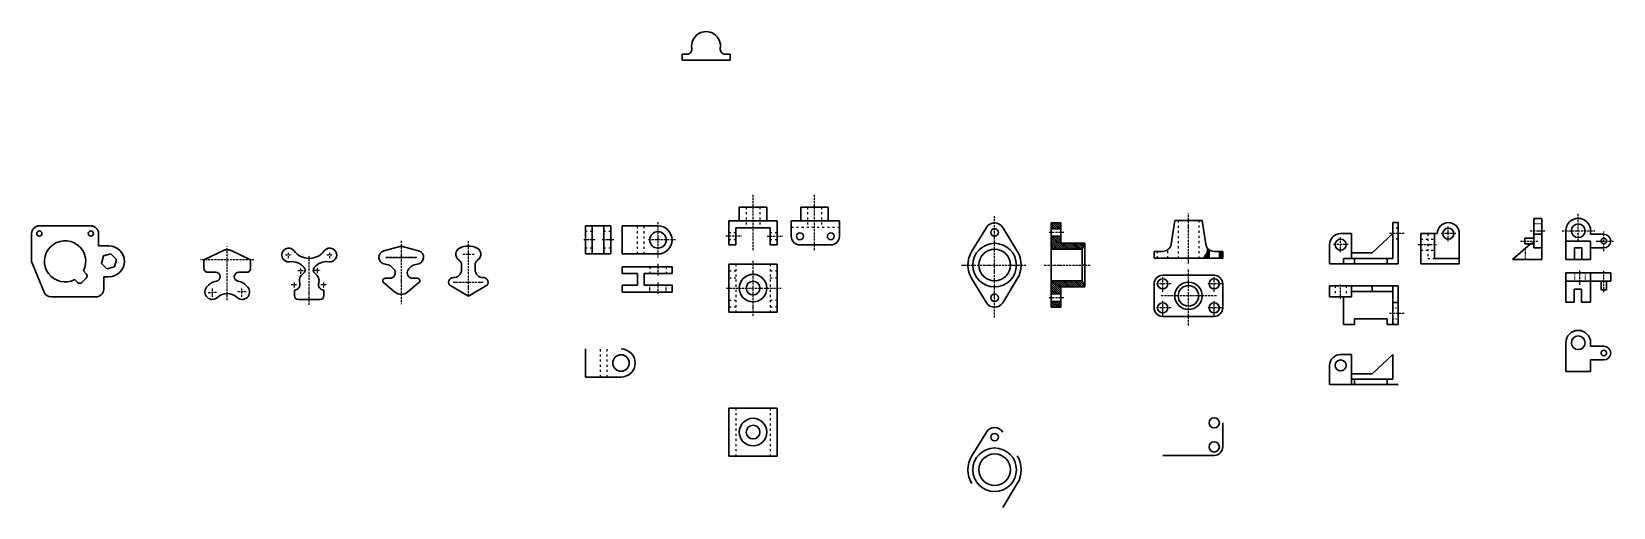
# Model space of a CAD drawing. Extents: x -2293 to 2312, y 86 to 1472.
import ezdxf

# ---------------------------------------------------------------- set-up
doc = ezdxf.new("R2010")
doc.units = 12
doc.header["$LTSCALE"] = 0.5
doc.linetypes.add('ACAD_ISO03W100', pattern=[30, 12, -18])
doc.linetypes.add('ACAD_ISO10W100', pattern=[18, 12, -3, 0, -3])
doc.layers.add('contorno', color=7, linetype='Continuous', lineweight=30)
doc.layers.add('ejes', color=7, linetype='ACAD_ISO10W100')
doc.layers.add('ocultas', color=7, linetype='ACAD_ISO03W100')

msp = doc.modelspace()

# ---------------------------------------------------------------- hatches: boundary and pattern name
at = {"layer": 'Defpoints'}
h = msp.add_hatch(dxfattribs=at)
h.set_pattern_fill('JIS_LC_20', color=256, scale=0.2, angle=90, style=0)
h.paths.add_polyline_path([(703.2, 914.9), (675.2, 914.9), (675.2, 897.9), (703.2, 897.9)])
h.paths.add_polyline_path([(703.2, 876.1), (675.2, 876.1), (675.2, 837.9), (765.7, 837.9), (773.2, 855.4), (703.2, 855.4)])
h.paths.add_polyline_path([(765.7, 745.9), (675.2, 745.9), (675.2, 707.9), (703.2, 707.9), (703.2, 728.4), (773.2, 728.4)])
h.paths.add_polyline_path([(703.2, 685.9), (675.2, 685.9), (675.2, 668.9), (703.2, 668.9)])
h = msp.add_hatch(dxfattribs=at)
h.set_pattern_fill('JIS_LC_20', color=256, scale=0.15, angle=90, style=0)
h.paths.add_polyline_path([(1135.1, 836.7, -0.064509), (1130.5, 841.2), (1130.5, 841.1), (1130.2, 839.6), (1130.2, 832.8), (1129.9, 831.1), (1129.6, 829.9), (1129.3, 828.1), (1129, 826.9), (1128.1, 825.2), (1127.2, 824), (1126.3, 822.8), (1125.2, 821.9), (1124, 820.7), (1123.1, 819.6), (1122.5, 818.4), (1122.2, 816.3), (1122.2, 814.5), (1121.9, 813.4), (1121.9, 811.6), (1135.1, 811.6)])
h.paths.add_polyline_path([(1175.1, 831.6), (1165.1, 831.6), (1165.1, 811.6), (1175.1, 811.6)])

# ---------------------------------------------------------------- linework, layer by layer
at = {"layer": 'contorno'}
for p, q in [((-399.6, 1406), (-385.8, 1406)), ((-399.6, 1389), (-399.6, 1406)), ((-399.6, 1389), (-259.6, 1389)), ((-259.6, 1406), (-273.3, 1406)), ((-259.6, 1389), (-259.6, 1406)), ((-232.8, 920.9), (-232.8, 960.9)), ((-232.8, 960.9), (-152.8, 960.9)), ((-192.8, 960.9), (-212.8, 960.9)), ((-152.8, 920.9), (-152.8, 960.9)), ((-53.8, 960.9), (26.2, 960.9)), ((-53.8, 960.9), (-53.8, 920.9)), ((26.2, 960.9), (26.2, 920.9)), ((1035.1, 921.6), (1024.6, 852.5)), ((1115.1, 922.2), (1035.1, 922.2)), ((1115.1, 921.6), (1125.6, 852.5)), ((2080.6, 928), (2080.6, 842)), ((2104.6, 928), (2080.6, 928)), ((2104.6, 808), (2104.6, 928)), ((-2293.5, 883.8), (-2293.5, 802.8)), ((-2271, 906.3), (-2121, 906.3)), ((-2098.5, 883.8), (-2098.5, 847.8)), ((-681.1, 906.3), (-681.1, 824.3)), ((-681.1, 906.3), (-607.1, 906.3)), ((-681.1, 906.3), (-661.1, 906.3)), ((-661.1, 906.3), (-661.1, 824.3)), ((-627.1, 824.3), (-627.1, 906.3)), ((-607.1, 906.3), (-607.1, 824.3)), ((-573.7, 906.3), (-469.7, 906.3)), ((-573.7, 824.3), (-573.7, 906.3)), ((-262.8, 920.9), (-152.8, 920.9)), ((-262.8, 850.8), (-262.8, 920.9)), ((-262.8, 920.9), (-262.8, 870.9)), ((-242.8, 850.8), (-242.8, 900.9)), ((-242.8, 900.9), (-142.8, 900.9)), ((-152.8, 920.9), (-122.8, 920.9)), ((-142.8, 850.8), (-142.8, 900.9)), ((-122.8, 920.9), (-122.8, 850.8)), ((-81.3, 920.9), (58.7, 920.9)), ((-81.3, 920.9), (-81.3, 874.7)), ((-11.3, 920.9), (-51.3, 920.9)), ((58.7, 920.9), (58.7, 874.7)), ((444.4, 832.2), (486.7, 901.4)), ((534.5, 901.4), (576.7, 832.2)), ((675.2, 914.9), (703.2, 914.9)), ((675.2, 886.9), (675.2, 914.9)), ((675.2, 897.9), (703.2, 897.9)), ((675.2, 696.9), (675.2, 886.9)), ((703.2, 876.1), (675.2, 876.1)), ((703.2, 886.9), (703.2, 914.9)), ((703.2, 855.4), (703.2, 886.9)), ((1550.2, 883.5), (1518.2, 883.5)), ((1550.2, 811.5), (1550.2, 883.5)), ((1610.2, 827.5), (1670.2, 883.5)), ((1670.2, 883.5), (1670.2, 915.5)), ((1670.2, 915.5), (1686.2, 915.5)), ((1670.2, 811.5), (1670.2, 883.5)), ((1686.2, 915.5), (1686.2, 883.5)), ((1686.2, 795.5), (1686.2, 883.5)), ((1751.8, 883.5), (1799.8, 883.5)), ((1799.8, 883.5), (1751.8, 883.5)), ((1751.8, 883.5), (1751.8, 795.5)), ((1791.8, 883.5), (1751.8, 883.5)), ((1799.8, 883.5), (1791.8, 883.5)), ((1791.8, 883.5), (1791.8, 811.5)), ((1863.8, 883.5), (1863.8, 795.5)), ((2104.6, 882), (2080.6, 882)), ((2174.1, 892), (2174.1, 808)), ((2246.1, 882), (2246.1, 892)), ((2284.6, 882), (2246.1, 882)), ((-2068.5, 847.8), (-2098.5, 847.8)), ((-1735.2, 834.6), (-1792, 806.8)), ((-1712.7, 834.6), (-1656, 806.8)), ((-1217.1, 847.3), (-1267.4, 833.6)), ((-1217.1, 847.3), (-1166.9, 833.6)), ((-262.8, 850.8), (-242.8, 850.8)), ((-122.8, 850.8), (-142.8, 850.8)), ((-56.3, 850.8), (33.7, 850.8)), ((675.2, 837.9), (765.7, 837.9)), ((703.2, 855.4), (773.2, 855.4)), ((765.7, 837.9), (773.2, 855.4)), ((765.7, 745.9), (765.7, 837.9)), ((773.2, 855.4), (773.2, 728.4)), ((975.1, 811.6), (975.1, 831.6)), ((975.1, 831.6), (1000, 831.6)), ((1135.1, 811.6), (1135.1, 836.7)), ((1175.1, 831.6), (1150.2, 831.6)), ((1165.1, 811.6), (1165.1, 831.6)), ((1175.1, 831.6), (1175.1, 811.6)), ((1486.2, 811.5), (1486.2, 851.5)), ((2018.6, 808), (2071.4, 854)), ((2054.6, 870), (2054.6, 854)), ((2080.6, 870), (2054.6, 870)), ((2080.6, 854), (2054.6, 854)), ((2104.6, 842), (2080.6, 842)), ((2174.1, 808), (2174.1, 862)), ((2174.1, 862), (2246.1, 862)), ((2199.1, 808), (2199.1, 842)), ((2221.1, 842), (2199.1, 842)), ((2221.1, 808), (2221.1, 842)), ((2246.1, 808), (2246.1, 862)), ((2284.6, 842), (2246.1, 842)), ((-2293.5, 802.8), (-2257.3, 713.4)), ((-1792, 806.8), (-1792, 782.8)), ((-1656, 806.8), (-1656, 782.8)), ((-1041.3, 792.7), (-1041.3, 779.3)), ((-1002.3, 792.7), (-1002.3, 779.3)), ((-607.1, 824.3), (-681.1, 824.3)), ((-661.1, 824.3), (-627.1, 824.3)), ((-469.7, 824.3), (-573.7, 824.3)), ((-573.7, 787.1), (-573.7, 767.1)), ((-573.7, 787.1), (-428.7, 787.1)), ((-428.7, 787.1), (-428.7, 767.1)), ((-262.8, 794.9), (-122.8, 794.9)), ((-262.8, 794.9), (-262.8, 654.9)), ((-122.8, 794.9), (-122.8, 654.9)), ((765.7, 791.9), (773.2, 791.9)), ((1175.1, 811.6), (975.1, 811.6)), ((1486.2, 795.5), (1486.2, 811.5)), ((1486.2, 795.5), (1686.2, 795.5)), ((1526.2, 811.5), (1670.2, 811.5)), ((1526.2, 795.5), (1526.2, 811.5)), ((1526.2, 795.5), (1686.2, 795.5)), ((1550.2, 811.5), (1527, 811.5)), ((1550.2, 811.5), (1550.2, 827.5)), ((1550.2, 827.5), (1610.2, 827.5)), ((1558.2, 795.5), (1558.2, 811.5)), ((1654.2, 795.5), (1654.2, 811.5)), ((1751.8, 795.5), (1863.8, 795.5)), ((1791.8, 811.5), (1863.8, 811.5)), ((2018.6, 808), (2104.6, 808)), ((2174.1, 808), (2246.1, 808)), ((2210.1, 808), (2199.1, 808)), ((-2168, 749.7), (-2159.8, 741.4)), ((-2168, 749.7), (-2159.8, 741.4)), ((-2147, 741.4), (-2134.6, 753.9)), ((-2142.9, 774.9), (-2134.6, 766.6)), ((-2142.9, 774.9), (-2134.6, 766.6)), ((-2068.5, 757.8), (-2083.5, 757.8)), ((-2083.5, 721.8), (-2083.5, 757.8)), ((-1757.5, 770.8), (-1780, 770.8)), ((-1690.5, 770.8), (-1668, 770.8)), ((-1268.6, 741), (-1236.5, 713.8)), ((-1264.1, 753.3), (-1250.6, 753.3)), ((-1197.7, 713.8), (-1165.7, 741)), ((-1183.6, 753.3), (-1170.2, 753.3)), ((-573.7, 767.1), (-529.7, 767.1)), ((-529.7, 767.1), (-529.7, 733.1)), ((-509.7, 750.1), (-509.7, 767.1)), ((-428.7, 767.1), (-509.7, 767.1)), ((-509.7, 750.1), (-509.7, 733.1)), ((486.7, 682.3), (444.4, 751.5)), ((534.5, 682.3), (576.7, 751.5)), ((675.2, 745.9), (765.7, 745.9)), ((765.7, 745.9), (773.2, 728.4)), ((975.1, 667.3), (975.1, 737.3)), ((1000.1, 762.3), (1150.1, 762.3)), ((1000.1, 762.3), (1000.1, 762.3)), ((1175.1, 737.3), (1175.1, 667.3)), ((2174.1, 769.4), (2246.1, 769.4)), ((2174.1, 683.4), (2174.1, 769.4)), ((2246.1, 745.4), (2174.1, 745.4)), ((2246.1, 769.4), (2246.1, 683.4)), ((2246.1, 769.4), (2246.1, 745.4)), ((2246.1, 769.4), (2304.6, 769.4)), ((2246.1, 745.4), (2304.6, 745.4)), ((2276.6, 719.4), (2276.6, 745.4)), ((2284.6, 745.4), (2292.6, 745.4)), ((2292.6, 745.4), (2292.6, 719.4)), ((2304.6, 769.4), (2304.6, 745.4)), ((-2106, 699.3), (-2236.5, 699.3)), ((-1528.2, 703.3), (-1528.2, 719.3)), ((-1516.2, 691.3), (-1454.2, 691.3)), ((-1442.2, 703.3), (-1442.2, 719.3)), ((-1021.8, 701.3), (-1072.9, 731.1)), ((-1021.8, 701.3), (-970.8, 731.1)), ((-529.7, 733.1), (-573.7, 733.1)), ((-573.7, 733.1), (-573.7, 713.1)), ((-573.7, 713.1), (-469.7, 713.1)), ((-509.7, 733.1), (-428.7, 733.1)), ((-469.7, 713.1), (-428.7, 713.1)), ((-428.7, 713.1), (-428.7, 733.1)), ((675.2, 707.9), (703.2, 707.9)), ((675.2, 668.9), (675.2, 696.9)), ((773.2, 728.4), (703.2, 728.4)), ((703.2, 728.4), (703.2, 696.9)), ((703.2, 668.9), (703.2, 696.9)), ((1486.2, 731.2), (1686.2, 731.2)), ((1486.2, 699.2), (1486.2, 731.2)), ((1550.2, 699.2), (1486.2, 699.2)), ((1526.2, 699.2), (1526.2, 619.2)), ((1550.2, 731.2), (1550.2, 699.2)), ((1670.2, 715.2), (1550.2, 715.2)), ((1610.2, 731.2), (1610.2, 715.2)), ((1686.2, 731.2), (1670.2, 731.2)), ((1670.2, 731.2), (1670.2, 691.2)), ((1670.2, 731.2), (1670.2, 715.2)), ((1670.2, 691.2), (1670.2, 619.2)), ((1670.2, 691.2), (1670.2, 675.2)), ((1686.2, 731.2), (1686.2, 619.2)), ((1686.2, 691.2), (1686.2, 619.2)), ((2220.1, 721.4), (2198.1, 721.4)), ((2198.1, 721.4), (2198.1, 683.4)), ((2220.1, 683.4), (2220.1, 721.4)), ((2292.6, 719.4), (2276.6, 719.4)), ((-262.8, 654.9), (-262.8, 669.9)), ((-262.8, 654.9), (-122.8, 654.9)), ((-122.8, 669.9), (-122.8, 689.9)), ((-122.8, 689.9), (-122.8, 679.9)), ((675.2, 685.9), (703.2, 685.9)), ((675.2, 668.9), (703.2, 668.9)), ((1686.2, 683.2), (1670.2, 683.2)), ((1670.2, 683.2), (1670.2, 667.2)), ((1670.2, 667.2), (1670.2, 635.2)), ((1686.2, 619.2), (1686.2, 683.2)), ((2198.1, 683.4), (2174.1, 683.4)), ((2246.1, 683.4), (2220.1, 683.4)), ((1150.1, 642.3), (1000.1, 642.3)), ((1558.2, 619.2), (1526.2, 619.2)), ((1654.2, 635.2), (1558.2, 635.2)), ((1558.2, 635.2), (1558.2, 619.2)), ((1654.2, 635.2), (1654.2, 619.2)), ((1654.2, 619.2), (1654.2, 635.2)), ((1686.2, 619.2), (1654.2, 619.2)), ((2174.1, 565.6), (2174.1, 481.6)), ((2246.1, 555.6), (2246.1, 565.6)), ((2284.6, 555.6), (2246.1, 555.6)), ((-681.1, 465.6), (-681.1, 547.6)), ((1550.2, 531.5), (1518.2, 531.5)), ((1550.2, 443.5), (1550.2, 531.5)), ((1610.2, 475.5), (1670.2, 531.5)), ((1670.2, 459.5), (1670.2, 531.5)), ((2174.1, 481.6), (2174.1, 535.6)), ((2246.1, 481.6), (2246.1, 515.6)), ((2284.6, 515.6), (2246.1, 515.6)), ((-577.1, 465.6), (-681.1, 465.6)), ((1486.2, 459.5), (1486.2, 499.5)), ((1550.2, 443.5), (1550.2, 475.5)), ((1550.2, 475.5), (1610.2, 475.5)), ((2174.1, 481.6), (2246.1, 481.6)), ((2210.1, 481.6), (2199.1, 481.6)), ((1486.2, 443.5), (1486.2, 459.5)), ((1486.2, 443.5), (1686.2, 443.5)), ((1526.2, 443.5), (1686.2, 443.5)), ((1550.2, 459.5), (1670.2, 459.5)), ((1558.2, 443.5), (1558.2, 459.5)), ((1654.2, 443.5), (1654.2, 459.5)), ((-262.8, 375.4), (-122.8, 375.4)), ((-262.8, 375.4), (-262.8, 235.4)), ((-122.8, 375.4), (-122.8, 235.4)), ((1175.1, 332.3), (1175.1, 262.3)), ((444.4, 235.9), (486.7, 305.1)), ((-262.8, 235.4), (-262.8, 250.4)), ((-262.8, 235.4), (-122.8, 235.4)), ((1150.1, 237.3), (1000.1, 237.3)), ((534.5, 85.9), (576.7, 155.2))]:
    msp.add_line(p, q, dxfattribs=at)
at = {"layer": 'contorno', "extrusion": (-1, 0, 6.12303e-17)}
msp.add_line((1686.2, 443.5), (1686.2, 443.5, 72), dxfattribs=at)
at = {"layer": 'contorno'}
msp.add_lwpolyline([(1130.5, 841.2), (1130.5, 841.1), (1130.2, 839.6), (1130.2, 832.8), (1129.9, 831.1), (1129.6, 829.9), (1129.3, 828.1), (1129, 826.9), (1128.1, 825.2), (1127.2, 824), (1126.3, 822.8), (1125.2, 821.9), (1124, 820.7), (1123.1, 819.6), (1122.5, 818.4), (1122.2, 816.3), (1122.2, 814.5), (1121.9, 813.4), (1121.9, 811.9), (1121.9, 811.6)], dxfattribs=at)
msp.add_lwpolyline([(-2062.6, 824.6), (-2084.4, 818.7), (-2090.2, 797), (-2074.3, 781.1), (-2052.5, 786.9), (-2046.7, 808.6)], close=True, dxfattribs=at)
for centre, radius in [((-2271, 883.8), 7.5), ((-2121, 883.8), 7.5), ((-469.7, 865.3), 24), ((-56.3, 875.8), 10), ((33.7, 875.8), 10), ((510.6, 886.9), 11), ((1831.8, 883.5), 16), ((2210.1, 892), 20), ((510.6, 791.9), 63.5), ((510.6, 791.9), 46), ((1518.2, 851.5), 16), ((2284.6, 862), 8), ((-192.8, 724.9), 40), ((-192.8, 724.9), 20), ((1000.1, 737.3), 15), ((1075.1, 702.3), 40), ((1150.1, 737.3), 15), ((510.6, 696.9), 11), ((1075.1, 702.3), 30), ((1000.1, 667.3), 15), ((1150.1, 667.3), 15), ((2210.1, 565.6), 20), ((-577.1, 506.6), 24), ((1518.2, 499.5), 16), ((2284.6, 535.6), 8), ((-192.8, 305.4), 40), ((-192.8, 305.4), 20), ((1150.1, 332.3), 15), ((510.6, 290.5), 11), ((1150.1, 262.3), 15), ((510.6, 195.5), 63.5), ((510.6, 195.5), 46)]:
    msp.add_circle(centre, radius, dxfattribs=at)
for centre, radius, start, end in [((-329.6, 1430.1), 42, 350.7784, 189.2216), ((-385.8, 1421), 15, 270, 9.2216), ((-273.3, 1421), 15, 170.7784, 270), ((2210.1, 892), 36, 0, 180), ((-2271, 883.8), 22.5, 90, 180), ((-2121, 883.8), 22.5, 0, 90), ((-469.7, 865.3), 41, 270, 90), ((-56.3, 875.8), 25, 180, 270), ((33.7, 875.8), 25, 270, 0), ((510.6, 886.9), 28, 31.4029, 148.5971), ((1518.2, 851.5), 32, 90, 180), ((1831.8, 883.5), 32, 0, 180), ((2284.6, 862), 20, 270, 90), ((-2196, 802.8), 60, 332.2539, 297.7461), ((-2068.5, 802.8), 45, 270, 90), ((-1724, 806.8), 30, 67.9269, 112.0731), ((-1724, 806.8), 30, 67.9269, 112.0731), ((-1545.2, 821.3), 20, 36.8699, 278.7902), ((-1485.2, 866.3), 55, 216.8699, 323.1301), ((-1425.2, 821.3), 20, 261.2098, 143.1301), ((-1262.1, 814.3), 20, 105.2517, 264.4968), ((-1172.1, 814.3), 20, 275.5032, 74.7483), ((-1038.3, 823.3), 20, 98.6269, 238.1446), ((-1021.8, 791.3), 56, 62.7204, 117.2796), ((-1005.3, 823.3), 20, 301.8554, 81.3731), ((510.6, 791.9), 77.5, 148.5971, 211.4029), ((510.6, 791.9), 77.5, 328.5971, 31.4029), ((1000, 856.6), 25, 270, 350.4683), ((1150.2, 856.6), 25, 189.5317, 270), ((-1535.3, 757), 45, 37.8233, 98.7902), ((-1509.2, 777.3), 12, 303.5534, 37.8233), ((-1461.2, 777.3), 12, 142.1767, 236.4466), ((-1435.1, 757), 45, 81.2098, 142.1767), ((-1267.5, 758.6), 36, 32.4861, 84.4968), ((-1166.8, 758.6), 36, 95.5032, 147.5139), ((-1057.3, 792.7), 16, 0, 58.1446), ((-986.3, 792.7), 16, 121.8554, 180), ((-2153.4, 747.8), 9, 225, 315), ((-2140.9, 760.2), 9, 315, 45), ((-1780, 782.8), 12, 180, 270), ((-1746.5, 697.8), 48, 100.3821, 142.0165), ((-1757.5, 757.8), 13, 280.3821, 90), ((-1690.5, 757.8), 13, 90, 259.6179), ((-1701.4, 697.8), 48, 37.9835, 79.6179), ((-1668, 782.8), 12, 270, 0), ((-1528.2, 735.3), 16, 270, 15.8026), ((-1488.7, 746.4), 25, 123.5534, 195.8026), ((-1481.6, 746.4), 25, 344.1974, 56.4466), ((-1442.2, 735.3), 16, 164.1974, 270), ((-1264.1, 746.3), 7, 90, 229.6859), ((-1250.6, 769.3), 16, 270, 32.4861), ((-1183.6, 769.3), 16, 147.5139, 270), ((-1170.2, 746.3), 7, 310.3141, 90), ((-1066.3, 742.3), 13, 88.4513, 239.7507), ((-1065.3, 779.3), 24, 268.4513, 0), ((-978.3, 779.3), 24, 180, 271.5487), ((-977.3, 742.3), 13, 300.2493, 91.5487), ((1000.1, 737.3), 25, 90, 180), ((1150.1, 737.3), 25, 0, 90), ((-2236.5, 721.8), 22.5, 202, 270), ((-2106, 721.8), 22.5, 270, 0), ((-1767, 713.8), 22, 142.0165, 313.9117), ((-1767, 713.8), 22, 142.0165, 313.9117), ((-1724, 669.2), 40, 46.0883, 133.9117), ((-1724, 669.2), 40, 46.0883, 133.9117), ((-1681, 713.8), 22, 226.0883, 37.9835), ((-1516.2, 703.3), 12, 180, 270), ((-1454.2, 703.3), 12, 270, 0), ((-1217.1, 736.7), 30, 229.6859, 310.3141), ((510.6, 696.9), 28, 211.4029, 328.5971), ((1000.1, 667.3), 25, 180, 270), ((1150.1, 667.3), 25, 270, 0), ((2210.1, 565.6), 36, 0, 180), ((2284.6, 535.6), 20, 270, 90), ((-577.1, 506.6), 41, 270, 90), ((1518.2, 499.5), 32, 90, 180), ((510.6, 290.5), 28, 31.4029, 148.5971), ((510.6, 195.5), 77.5, 148.5971, 211.4029), ((510.6, 195.5), 77.5, 328.5971, 31.4029), ((1150.1, 262.3), 25, 270, 0)]:
    msp.add_arc(centre, radius, start, end, dxfattribs=at)
at = {"layer": 'Defpoints'}
for p, q in [((1035.1, 921.6), (1045.1, 921.6)), ((1115.1, 922.2), (1105.1, 922.2)), ((-262.8, 886.3), (-262.8, 865.7))]:
    msp.add_line(p, q, dxfattribs=at)
at = {"layer": 'ejes'}
for p, q in [((-192.8, 835.8), (-192.8, 997)), ((-13.8, 835.8), (-13.8, 997)), ((510.6, 638.7), (510.6, 934.6)), ((1075.1, 796.2), (1075.1, 943.5)), ((2210.1, 862), (2210.1, 940.8)), ((-469.7, 916.7), (-469.7, 814.1)), ((-272.2, 877), (-225.7, 877)), ((-152.1, 875.9), (-105.6, 875.9)), ((711.8, 886.9), (667.6, 886.9)), ((1702.9, 883.5), (1659.1, 883.5)), ((1853.7, 883.5), (1809.9, 883.5)), ((1831.8, 861.6), (1831.8, 905.4)), ((2070.1, 892), (2116.1, 892)), ((2163.6, 892), (2258.5, 892)), ((2284.6, 832), (2284.6, 890)), ((-1724, 690), (-1724, 845.8)), ((-1724, 690), (-1724, 845.8)), ((-1217.1, 862.3), (-1217.1, 678.2)), ((-1021.8, 701.3), (-1021.8, 862)), ((-652.5, 865.4), (-686.5, 865.4)), ((-598.5, 865.4), (-632.5, 865.4)), ((-418.4, 865.4), (-499, 865.4)), ((1540.1, 851.5), (1496.3, 851.5)), ((1518.2, 829.6), (1518.2, 873.4)), ((1742.7, 851.5), (1798.8, 851.5)), ((2042.1, 862), (2092.5, 862)), ((2262.1, 862), (2312.4, 862)), ((-1646.1, 806.8), (-1801.8, 806.8)), ((-1485.2, 675.7), (-1485.2, 821.9)), ((-1262.1, 814.3), (-1172.1, 814.3)), ((-1172.1, 814.3), (-1262.1, 814.3)), ((-1038.3, 823.3), (-1005.3, 823.3)), ((-469.7, 795.3), (-469.7, 761.4)), ((-192.8, 644), (-192.8, 805.2)), ((414, 791.9), (601.4, 791.9)), ((655.2, 791.9), (789.8, 791.9)), ((-1066.3, 742.3), (-977.3, 742.3)), ((-469.7, 741.3), (-469.7, 707.4)), ((1024.7, 737.3), (979.4, 737.3)), ((1000.1, 714.4), (1000.1, 758.4)), ((1075.1, 616.3), (1075.1, 779.3)), ((1174.7, 737.3), (1129.4, 737.3)), ((1150.1, 714.4), (1150.1, 758.4)), ((1518.2, 693.3), (1518.2, 737.1)), ((2214.6, 734.1), (2214.6, 777.6)), ((2284.6, 713.1), (2284.6, 776.8)), ((-1754.8, 711.6), (-1780.7, 711.5)), ((-1767, 699.1), (-1767, 724.2)), ((-1767, 699.1), (-1767, 724.2)), ((-1668.8, 713.8), (-1694.7, 713.7)), ((-1681, 699.6), (-1681, 725.8)), ((-1681, 699.6), (-1681, 725.8)), ((-269.9, 724.9), (-111.2, 724.9)), ((711.8, 696.9), (667.6, 696.9)), ((1156.6, 702.3), (993.6, 702.3)), ((1024.7, 667.3), (979.4, 667.3)), ((1000.1, 644.4), (1000.1, 688.4)), ((1174.7, 667.3), (1129.4, 667.3)), ((1150.1, 644.4), (1150.1, 688.4)), ((1702.9, 651.2), (1659.1, 651.2))]:
    msp.add_line(p, q, dxfattribs=at)
at = {"layer": 'ejes', "lineweight": -2}
for p, q in [((-1545.2, 812.2), (-1545.2, 830.4)), ((-1425.2, 812.2), (-1425.2, 830.4)), ((-1554.3, 821.3), (-1536.1, 821.3)), ((-1509.2, 766.6), (-1509.2, 784.8)), ((-1461.2, 768.2), (-1461.2, 786.4)), ((-1434.3, 821.3), (-1416.1, 821.3)), ((-1528.2, 726.2), (-1528.2, 744.4)), ((-1518.3, 775.7), (-1500.1, 775.7)), ((-1470.3, 777.3), (-1452.1, 777.3)), ((-1442.2, 726.2), (-1442.2, 744.4)), ((-1537.3, 735.3), (-1519.1, 735.3)), ((-1451.3, 735.3), (-1433.1, 735.3))]:
    msp.add_line(p, q, dxfattribs=at)
at = {"layer": 'ocultas'}
for p, q in [((-212.8, 960.9), (-212.8, 900.9)), ((-172.8, 960.9), (-172.8, 900.9)), ((-33.8, 960.9), (-33.8, 900.9)), ((6.2, 960.9), (6.2, 900.9)), ((1045.1, 921.6), (1045.1, 811.6)), ((1105.1, 922.2), (1105.1, 811.6)), ((-661.1, 889.3), (-681.1, 889.3)), ((-607.1, 889.3), (-627.1, 889.3)), ((-529.7, 824.3), (-529.7, 906.3)), ((-509.7, 824.3), (-509.7, 906.3)), ((-242.8, 885.7), (-262.8, 885.7)), ((-122.8, 885.7), (-142.8, 885.7)), ((-81.3, 901.9), (58.7, 901.9)), ((1686.2, 899.5), (1670.2, 899.5)), ((1771.8, 883.5), (1771.8, 811.5)), ((-661.1, 841.3), (-681.1, 841.3)), ((-607.1, 841.3), (-627.1, 841.3)), ((-242.8, 865.7), (-262.8, 865.7)), ((-122.8, 865.7), (-142.8, 865.7)), ((985.1, 811.6), (985.1, 831.6)), ((1015.1, 811.6), (1015.1, 836.7)), ((1686.2, 867.5), (1670.2, 867.5)), ((1751.8, 867.5), (1791.8, 867.5)), ((1751.8, 835.5), (1791.8, 835.5)), ((-493.6, 787.1), (-493.6, 767.1)), ((-445.7, 787.1), (-445.7, 767.1)), ((-242.8, 794.9), (-242.8, 654.9)), ((-142.8, 794.9), (-142.8, 654.9)), ((1771.8, 811.5), (1791.8, 811.5)), ((-262.8, 774.9), (-242.8, 774.9)), ((-262.8, 754.9), (-242.8, 754.9)), ((-142.8, 774.9), (-122.8, 774.9)), ((-142.8, 754.9), (-122.8, 754.9)), ((1502.2, 731.2), (1502.2, 699.2)), ((1534.2, 731.2), (1534.2, 699.2)), ((-262.8, 689.9), (-242.8, 689.9)), ((-262.8, 669.9), (-242.8, 669.9)), ((-142.8, 689.9), (-122.8, 689.9)), ((-142.8, 669.9), (-122.8, 669.9)), ((-637.1, 465.6), (-637.1, 547.6)), ((-617.1, 465.6), (-617.1, 547.6)), ((-242.8, 375.4, -20), (-242.8, 235.4, -20)), ((-142.8, 375.4, -20), (-142.8, 235.4, -20))]:
    msp.add_line(p, q, dxfattribs=at)
at = {"layer": 'ocultas', "ltscale": 0.2}
for p, q in [((2104.6, 912), (2080.6, 912)), ((2056.6, 808), (2056.6, 841.1)), ((2069.1, 852), (2080.6, 862)), ((-493.6, 713.1), (-493.6, 733.1)), ((-445.7, 713.1), (-445.7, 733.1))]:
    msp.add_line(p, q, dxfattribs=at)
at = {"layer": 'ocultas', "ltscale": 0.3}
for p, q in [((2199.1, 769.4), (2199.1, 745.4)), ((2230.1, 769.4), (2230.1, 745.4))]:
    msp.add_line(p, q, dxfattribs=at)
at = {"layer": 'ocultas', "ltscale": 0.5}
for p, q in [((1670.2, 667.2), (1686.2, 667.2)), ((1670.2, 635.2), (1686.2, 635.2))]:
    msp.add_line(p, q, dxfattribs=at)

doc.saveas('drawing.dxf')
